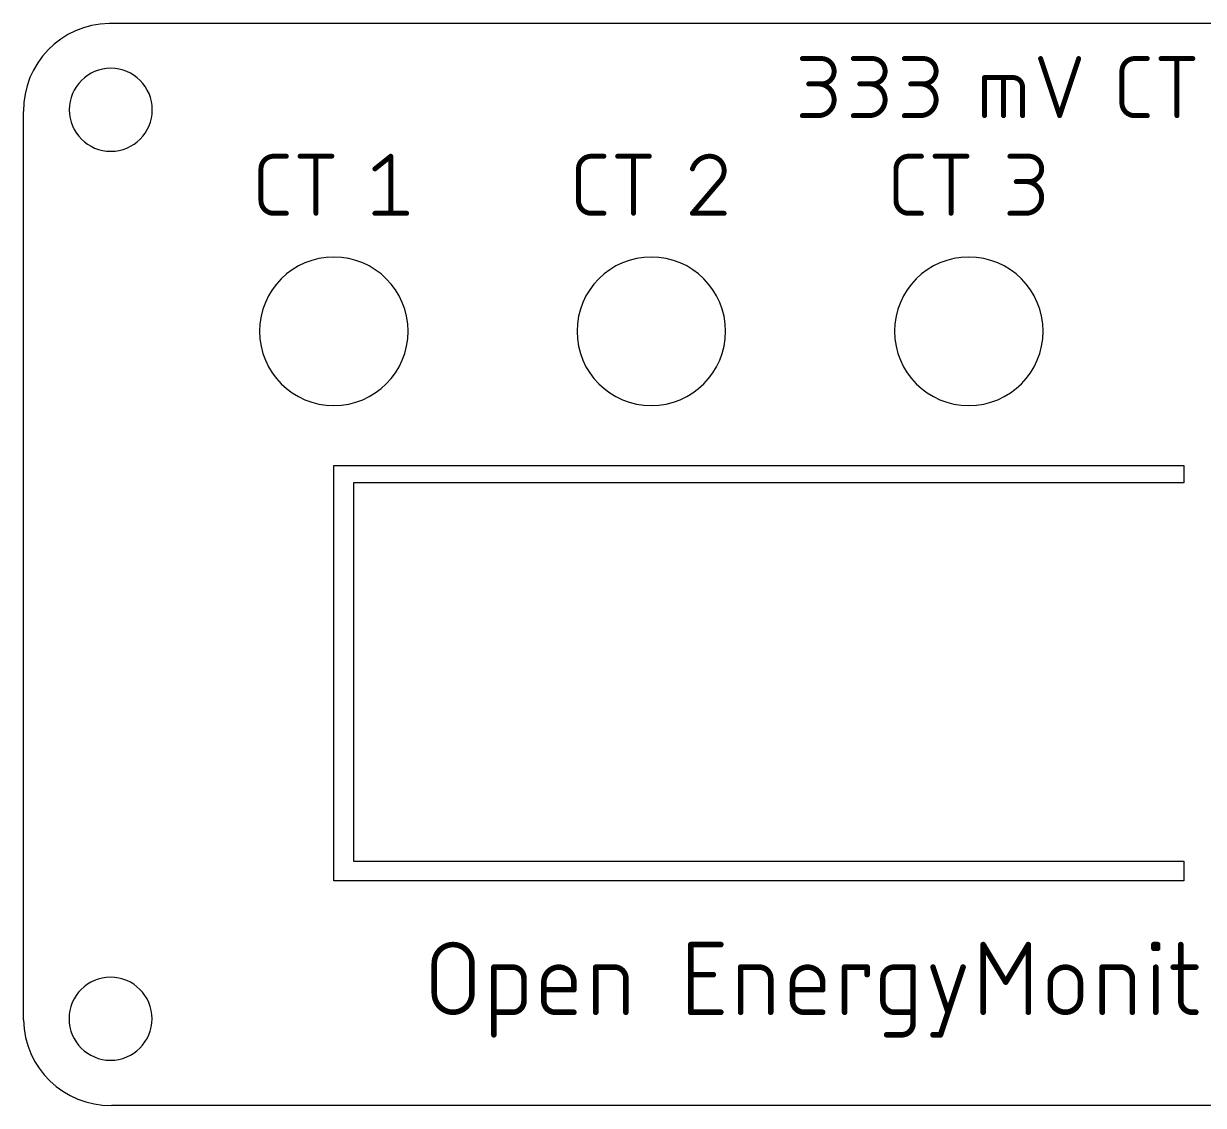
# Model space of a CAD drawing. Extents: x 0 to 91.5, y 0 to 44.4.
# Drawn here: x 0 to 48.3, y 0 to 44.3 of the extents above; entities that cross this region are included whole.
import ezdxf

# ---------------------------------------------------------------- set-up
doc = ezdxf.new("R2010")
doc.units = 0
doc.layers.add('158', color=253, linetype='CONTINUOUS')
doc.layers.add('20', color=31, linetype='CONTINUOUS')

msp = doc.modelspace()

# ---------------------------------------------------------------- linework, layer by layer
at = {"layer": '158'}
for points, const_width in [([(27.3143, 6.6429, 1), (27.3143, 6.5286)], 0.1143), ([(27.3715, 6.5857, 1), (27.2572, 6.5857)], 0.1143), ([(28.546, 6.5286, 1), (28.546, 6.6429)], 0.1143), ([(39.3439, 6.5857, 1), (39.2296, 6.5857)], 0.1143), ([(39.3358, 6.6151, 1), (39.2378, 6.5563)], 0.1143), ([(41.1915, 6.5857, 1), (41.0772, 6.5857)], 0.1143), ([(41.1834, 6.5563, 1), (41.0854, 6.6151)], 0.1143), ([(46.3332, 6.5857, 1), (46.2189, 6.5857)], 0.1143), ([(46.2189, 6.4317, 1), (46.3332, 6.4317)], 0.1143), ([(46.2761, 6.6429, 1), (46.2761, 6.5286)], 0.1143), ([(46.2761, 6.4889, 1), (46.2761, 6.3746)], 0.1143), ([(46.4872, 6.5857, 1), (46.3729, 6.5857)], 0.1143), ([(46.3729, 6.4317, 1), (46.4872, 6.4317)], 0.1143), ([(46.43, 6.5286, 1), (46.43, 6.6429)], 0.1143), ([(46.43, 6.3746, 1), (46.43, 6.4889)], 0.1143), ([(47.4341, 6.5857, 1), (47.3198, 6.5857)], 0.1143), ([(27.3143, 5.4111, 1), (27.3143, 5.2968)], 0.1143), ([(28.2381, 5.2968, 1), (28.2381, 5.4111)], 0.1143), ([(29.3572, 5.7191, 1), (29.3572, 5.6048)], 0.1143), ([(29.4144, 5.6619, 1), (29.3001, 5.6619)], 0.1143), ([(30.1271, 5.7191, 1), (30.1271, 5.6048)], 0.1143), ([(30.589, 5.2, 0.4142), (30.1271, 5.6619)], 0.2286), ([(30.1271, 5.6048, 1), (30.1271, 5.7191)], 0.1143), ([(30.6461, 5.2, 1), (30.5318, 5.2)], 0.1143), ([(32.7152, 5.046, 1), (31.4835, 5.046)], 0.2286), ([(33.6123, 5.7191, 1), (33.6123, 5.6048)], 0.1143), ([(33.6695, 5.6619, 1), (33.5552, 5.6619)], 0.1143), ([(34.5933, 5.6619, 1), (34.479, 5.6619)], 0.1143), ([(34.479, 5.354, 1), (34.5933, 5.354)], 0.1143), ([(34.5361, 5.6048, 1), (34.5361, 5.7191)], 0.1143), ([(35.6446, 5.6619, 0.4142), (35.1827, 5.2)], 0.2286), ([(35.2399, 5.2, 1), (35.1256, 5.2)], 0.1143), ([(35.6446, 5.7191, 1), (35.6446, 5.6048)], 0.1143), ([(35.6446, 5.6048, 1), (35.6446, 5.7191)], 0.1143), ([(36.4716, 5.6619, 1), (36.3573, 5.6619)], 0.1143), ([(36.4145, 5.6048, 1), (36.4145, 5.7191)], 0.1143), ([(37.2864, 5.68, 1), (37.178, 5.6438)], 0.1143), ([(38.5182, 5.6438, 1), (38.4097, 5.68)], 0.1143), ([(43.2677, 5.046, 1), (42.0359, 5.046)], 0.2286), ([(44.2193, 5.6619, 1), (44.105, 5.6619)], 0.1143), ([(44.1622, 5.7191, 1), (44.1622, 5.6048)], 0.1143), ([(44.932, 5.7191, 1), (44.932, 5.6048)], 0.1143), ([(45.3939, 5.2, 0.4142), (44.932, 5.6619)], 0.2286), ([(44.932, 5.6048, 1), (44.932, 5.7191)], 0.1143), ([(45.4511, 5.2, 1), (45.3368, 5.2)], 0.1143), ([(46.4102, 5.6619, 1), (46.2959, 5.6619)], 0.1143), ([(47.0691, 5.7191, 1), (47.0691, 5.6048)], 0.1143), ([(47.9929, 5.6048, 1), (47.9929, 5.7191)], 0.1143), ([(30.5318, 5.2, 1), (30.6461, 5.2)], 0.1143), ([(31.5406, 5.046, 1), (31.4263, 5.046)], 0.1143), ([(31.4263, 5.046, 1), (31.5406, 5.046)], 0.1143), ([(31.4835, 4.7953, 1), (31.4835, 4.681)], 0.1143), ([(32.7724, 5.046, 1), (32.6581, 5.046)], 0.1143), ([(32.6581, 5.046, 1), (32.7724, 5.046)], 0.1143), ([(32.7152, 4.681, 1), (32.7152, 4.7953)], 0.1143), ([(35.1256, 5.2, 1), (35.2399, 5.2)], 0.1143), ([(40.1616, 5.0754, 1), (40.2596, 5.0166)], 0.1143), ([(40.1616, 5.0166, 1), (40.2596, 5.0754)], 0.1143), ([(42.0931, 5.046, 1), (41.9788, 5.046)], 0.1143), ([(41.9788, 5.046, 1), (42.0931, 5.046)], 0.1143), ([(43.3248, 5.046, 1), (43.2105, 5.046)], 0.1143), ([(43.2105, 5.046, 1), (43.3248, 5.046)], 0.1143), ([(45.3368, 5.2, 1), (45.4511, 5.2)], 0.1143), ([(31.4835, 4.2762, 0.4142), (31.9454, 3.8143)], 0.2286), ([(31.5406, 4.2762, 1), (31.4263, 4.2762)], 0.1143), ([(32.6581, 4.7381, 1), (32.7724, 4.7381)], 0.1143), ([(35.1827, 4.2762, 0.4142), (35.6446, 3.8143)], 0.2286), ([(35.2399, 4.2762, 1), (35.1256, 4.2762)], 0.1143), ([(42.0359, 4.4302, 1), (43.2677, 4.4302)], 0.2286), ([(42.0931, 4.4302, 1), (41.9788, 4.4302)], 0.1143), ([(41.9788, 4.4302, 1), (42.0931, 4.4302)], 0.1143), ([(43.3248, 4.4302, 1), (43.2105, 4.4302)], 0.1143), ([(43.2105, 4.4302, 1), (43.3248, 4.4302)], 0.1143), ([(47.377, 4.2762, 0.4142), (47.8389, 3.8143)], 0.2286), ([(47.4341, 4.2762, 1), (47.3198, 4.2762)], 0.1143), ([(27.3143, 3.8715, 1), (27.3143, 3.7572)], 0.1143), ([(27.2572, 3.8143, 1), (27.3715, 3.8143)], 0.1143), ([(28.546, 3.7572, 1), (28.546, 3.8715)], 0.1143), ([(29.3001, 3.8143, 1), (29.4144, 3.8143)], 0.1143), ([(30.5318, 3.8143, 1), (30.6461, 3.8143)], 0.1143), ([(31.4263, 4.2762, 1), (31.5406, 4.2762)], 0.1143), ([(31.9454, 3.8715, 1), (31.9454, 3.7572)], 0.1143), ([(31.9454, 3.7572, 1), (31.9454, 3.8715)], 0.1143), ([(32.7152, 3.7572, 1), (32.7152, 3.8715)], 0.1143), ([(33.5552, 3.8143, 1), (33.6695, 3.8143)], 0.1143), ([(35.1256, 4.2762, 1), (35.2399, 4.2762)], 0.1143), ([(35.6446, 3.8715, 1), (35.6446, 3.7572)], 0.1143), ([(35.6446, 3.7572, 1), (35.6446, 3.8715)], 0.1143), ([(36.4145, 3.7572, 1), (36.4145, 3.8715)], 0.1143), ([(37.7939, 3.7962, 1), (37.9023, 3.8324)], 0.1143), ([(39.2296, 3.8143, 1), (39.3439, 3.8143)], 0.1143), ([(41.0772, 3.8143, 1), (41.1915, 3.8143)], 0.1143), ([(44.105, 3.8143, 1), (44.2193, 3.8143)], 0.1143), ([(45.3368, 3.8143, 1), (45.4511, 3.8143)], 0.1143), ([(46.2959, 3.8143, 1), (46.4102, 3.8143)], 0.1143), ([(47.3198, 4.2762, 1), (47.4341, 4.2762)], 0.1143), ([(47.8389, 3.8715, 1), (47.8389, 3.7572)], 0.1143), ([(47.8389, 3.7572, 1), (47.8389, 3.8715)], 0.1143), ([(47.9929, 3.7572, 1), (47.9929, 3.8715)], 0.1143), ([(35.9526, 2.8905, 0.4142), (36.4145, 3.3524)], 0.2286), ([(36.4716, 3.3524, 1), (36.3573, 3.3524)], 0.1143), ([(36.3573, 3.3524, 1), (36.4716, 3.3524)], 0.1143), ([(35.3367, 2.9477, 1), (35.3367, 2.8334)], 0.1143), ([(35.9526, 2.9477, 1), (35.9526, 2.8334)], 0.1143), ([(35.9526, 2.8334, 1), (35.9526, 2.9477)], 0.1143), ([(37.2322, 2.9477, 1), (37.2322, 2.8334)], 0.1143), ([(37.4859, 2.9086, 1), (37.5944, 2.8724)], 0.1143), ([(37.5401, 2.8334, 1), (37.5401, 2.9477)], 0.1143)]:
    msp.add_lwpolyline(points, format="xyb", dxfattribs=dict(at, const_width=const_width))
at = {"layer": '158', "const_width": 0.2286}
for points in [[(27.3143, 3.8143), (27.3143, 6.5857)], [(27.3143, 6.5857), (28.546, 6.5857)], [(39.2868, 3.8143), (39.2868, 6.5857)], [(39.2868, 6.5857), (40.2106, 5.046)], [(40.2106, 5.046), (41.1344, 6.5857)], [(41.1344, 6.5857), (41.1344, 3.8143)], [(46.2761, 6.4317), (46.2761, 6.5857)], [(46.2761, 6.5857), (46.43, 6.5857)], [(46.43, 6.4317), (46.2761, 6.4317)], [(46.43, 6.5857), (46.43, 6.4317)], [(47.377, 6.5857), (47.377, 4.2762)], [(27.3143, 5.354), (28.2381, 5.354)], [(29.3572, 3.8143), (29.3572, 5.6619)], [(29.3572, 5.6619), (30.1271, 5.6619)], [(30.589, 5.2), (30.589, 3.8143)], [(33.6123, 3.8143), (33.6123, 5.6619)], [(33.6123, 5.6619), (34.5361, 5.6619)], [(34.5361, 5.6619), (34.5361, 5.354)], [(35.1827, 4.2762), (35.1827, 5.2)], [(35.6446, 5.6619), (36.4145, 5.6619)], [(36.4145, 5.6619), (36.4145, 3.3524)], [(37.2322, 5.6619), (37.8481, 3.8143)], [(37.5401, 2.8905), (38.4639, 5.6619)], [(44.1622, 3.8143), (44.1622, 5.6619)], [(44.1622, 5.6619), (44.932, 5.6619)], [(45.3939, 5.2), (45.3939, 3.8143)], [(46.353, 3.8143), (46.353, 5.6619)], [(47.0691, 5.6619), (47.9929, 5.6619)], [(31.4835, 4.2762), (31.4835, 5.046)], [(32.7152, 4.7381), (31.4835, 4.7381)], [(32.7152, 5.046), (32.7152, 4.7381)], [(42.0359, 4.4302), (42.0359, 5.046)], [(43.2677, 5.046), (43.2677, 4.4302)], [(28.546, 3.8143), (27.3143, 3.8143)], [(32.7152, 3.8143), (31.9454, 3.8143)], [(36.4145, 3.8143), (35.6446, 3.8143)], [(47.8389, 3.8143), (47.9929, 3.8143)], [(35.9526, 2.8905), (35.3367, 2.8905)], [(37.2322, 2.8905), (37.5401, 2.8905)]]:
    msp.add_lwpolyline(points, dxfattribs=at)
at = {"layer": '20'}
for points in [[(3.5, 44.3, 0.4142), (0, 40.7)], [(3.5, 44.3, 1), (3.5, 44.3)], [(3.5, 44.3, 1), (3.5, 44.3)], [(3.57, 39.07, 1), (3.57, 42.47, 1), (3.57, 39.07)], [(0, 40.7, 1), (0, 40.7)], [(0, 40.7, 1), (0, 40.7)], [(12.7, 28.6586, 1), (12.7, 34.7414, 1), (12.7, 28.6586)], [(25.7, 28.6586, 1), (25.7, 34.7414, 1), (25.7, 28.6586)], [(38.7, 28.6586, 1), (38.7, 34.7414, 1), (38.7, 28.6586)], [(12.7, 26.2, 1), (12.7, 26.2)], [(12.7, 26.2, 1), (12.7, 26.2)], [(47.5, 26.2, 1), (47.5, 26.2)], [(47.5, 26.2, 1), (47.5, 26.2)], [(13.5, 25.5, 1), (13.5, 25.5)], [(13.5, 25.5, 1), (13.5, 25.5)], [(47.5, 25.5, 1), (47.5, 25.5)], [(47.5, 25.5, 1), (47.5, 25.5)], [(13.5, 10, 1), (13.5, 10)], [(13.5, 10, 1), (13.5, 10)], [(47.5, 10, 1), (47.5, 10)], [(47.5, 10, 1), (47.5, 10)], [(12.7, 9.2, 1), (12.7, 9.2)], [(12.7, 9.2, 1), (12.7, 9.2)], [(47.5, 9.2, 1), (47.5, 9.2)], [(47.5, 9.2, 1), (47.5, 9.2)], [(3.56, 1.85, 1), (3.56, 5.25, 1), (3.56, 1.85)], [(0, 3.5, 0.4142), (3.6, 0)], [(0, 3.5, 1), (0, 3.5)], [(0, 3.5, 1), (0, 3.5)], [(3.6, 0, 1), (3.6, 0)], [(3.6, 0, 1), (3.6, 0)]]:
    msp.add_lwpolyline(points, format="xyb", dxfattribs=at)
for points in [[(87.8, 44.3), (3.5, 44.3)], [(0, 3.5), (0, 40.7)], [(12.7, 26.2), (47.5, 26.2)], [(12.7, 9.2), (12.7, 26.2)], [(47.5, 26.2), (47.5, 25.5)], [(47.5, 25.5), (13.5, 25.5)], [(13.5, 25.5), (13.5, 10)], [(13.5, 10), (47.5, 10)], [(47.5, 10), (47.5, 9.2)], [(47.5, 9.2), (12.7, 9.2)], [(87.8, 0), (3.6, 0)]]:
    msp.add_lwpolyline(points, dxfattribs=at)
for points, const_width in [([(31.8858, 42.8684), (32.6647, 42.8684)], 0.2032), ([(33.9737, 42.8684), (34.7526, 42.8684)], 0.2032), ([(36.0616, 42.8684), (36.8405, 42.8684)], 0.2032), ([(41.6386, 42.8684), (42.4175, 40.5316)], 0.2032), ([(42.4175, 40.5316), (43.1965, 42.8684)], 0.2032), ([(45.4867, 42.8684), (46.006, 42.8684)], 0.2032), ([(46.5705, 42.8684), (47.8687, 42.8684)], 0.2032), ([(47.2196, 40.5316), (47.2196, 42.8684)], 0.2032), ([(39.3419, 40.5316), (39.3419, 42.0895)], 0.2032), ([(39.3419, 42.0895), (40.5103, 42.0895)], 0.2032), ([(40.1209, 40.5316), (40.1209, 42.0895)], 0.2032), ([(44.9675, 41.0509), (44.9675, 42.3491)], 0.2032), ([(32.6647, 41.8298), (32.1454, 41.8298)], 0.2032), ([(34.7526, 41.8298), (34.2333, 41.8298)], 0.2032), ([(36.8405, 41.8298), (36.3212, 41.8298)], 0.2032), ([(40.8998, 41.7), (40.8998, 40.5316)], 0.2032), ([(31.8858, 40.5316), (32.5349, 40.5316)], 0.2032), ([(33.9737, 40.5316), (34.6228, 40.5316)], 0.2032), ([(36.0616, 40.5316), (36.7107, 40.5316)], 0.2032), ([(46.006, 40.5316), (45.4867, 40.5316)], 0.2032), ([(10.2375, 38.8684), (10.7568, 38.8684)], 0.2032), ([(11.3213, 38.8684), (12.6195, 38.8684)], 0.2032), ([(11.9704, 36.5316), (11.9704, 38.8684)], 0.2032), ([(14.3835, 38.3491), (15.0326, 38.8684)], 0.2032), ([(15.0326, 38.8684), (15.0326, 36.5316)], 0.2032), ([(23.2375, 38.8684), (23.7568, 38.8684)], 0.2032), ([(24.3213, 38.8684), (25.6195, 38.8684)], 0.2032), ([(24.9704, 36.5316), (24.9704, 38.8684)], 0.2032), ([(36.2375, 38.8684), (36.7568, 38.8684)], 0.2032), ([(37.3213, 38.8684), (38.6195, 38.8684)], 0.2032), ([(37.9704, 36.5316), (37.9704, 38.8684)], 0.2032), ([(40.3835, 38.8684), (41.1625, 38.8684)], 0.2032), ([(9.7183, 37.0509), (9.7183, 38.3491)], 0.2032), ([(22.7183, 37.0509), (22.7183, 38.3491)], 0.2032), ([(35.7183, 37.0509), (35.7183, 38.3491)], 0.2032), ([(28.487, 37.8298), (27.3835, 36.5316)], 0.2032), ([(41.1625, 37.8298), (40.6432, 37.8298)], 0.2032), ([(10.7568, 36.5316), (10.2375, 36.5316)], 0.2032), ([(14.3835, 36.5316), (15.6818, 36.5316)], 0.2032), ([(23.7568, 36.5316), (23.2375, 36.5316)], 0.2032), ([(27.3835, 36.5316), (28.6818, 36.5316)], 0.2032), ([(36.7568, 36.5316), (36.2375, 36.5316)], 0.2032), ([(40.3835, 36.5316), (41.0326, 36.5316)], 0.2032), ([(16.8143, 4.5841), (16.8143, 5.8159)], 0.2286), ([(18.354, 5.8159), (18.354, 4.5841)], 0.2286), ([(19.254, 2.8905), (19.254, 5.6619)], 0.2286), ([(19.254, 5.6619), (20.0238, 5.6619)], 0.2286), ([(20.4857, 5.2), (20.4857, 4.2762)], 0.2286), ([(23.4258, 3.8143), (23.4258, 5.6619)], 0.2286), ([(23.4258, 5.6619), (24.1956, 5.6619)], 0.2286), ([(24.6575, 5.2), (24.6575, 3.8143)], 0.2286), ([(21.2995, 4.2762), (21.2995, 5.046)], 0.2286), ([(22.5312, 4.7381), (21.2995, 4.7381)], 0.2286), ([(22.5312, 5.046), (22.5312, 4.7381)], 0.2286), ([(20.0238, 3.8143), (19.254, 3.8143)], 0.2286), ([(22.5312, 3.8143), (21.7614, 3.8143)], 0.2286)]:
    msp.add_lwpolyline(points, dxfattribs=dict(at, const_width=const_width))
for points, const_width in [([(31.8858, 42.9192, 1), (31.8858, 42.8176)], 0.1016), ([(32.6647, 41.8298, 1), (32.6647, 42.8684)], 0.2032), ([(32.6647, 42.9192, 1), (32.6647, 42.8176)], 0.1016), ([(32.6647, 42.8176, 1), (32.6647, 42.9192)], 0.1016), ([(33.9737, 42.9192, 1), (33.9737, 42.8176)], 0.1016), ([(34.7526, 41.8298, 1), (34.7526, 42.8684)], 0.2032), ([(34.7526, 42.9192, 1), (34.7526, 42.8176)], 0.1016), ([(34.7526, 42.8176, 1), (34.7526, 42.9192)], 0.1016), ([(36.0616, 42.9192, 1), (36.0616, 42.8176)], 0.1016), ([(36.8405, 41.8298, 1), (36.8405, 42.8684)], 0.2032), ([(36.8405, 42.9192, 1), (36.8405, 42.8176)], 0.1016), ([(36.8405, 42.8176, 1), (36.8405, 42.9192)], 0.1016), ([(41.6868, 42.8845, 1), (41.5904, 42.8523)], 0.1016), ([(43.2447, 42.8523, 1), (43.1483, 42.8845)], 0.1016), ([(45.4867, 42.8684, 0.4142), (44.9675, 42.3491)], 0.2032), ([(45.4867, 42.9192, 1), (45.4867, 42.8176)], 0.1016), ([(45.4867, 42.8176, 1), (45.4867, 42.9192)], 0.1016), ([(46.006, 42.8176, 1), (46.006, 42.9192)], 0.1016), ([(46.5705, 42.9192, 1), (46.5705, 42.8176)], 0.1016), ([(47.2704, 42.8684, 1), (47.1688, 42.8684)], 0.1016), ([(47.8687, 42.8176, 1), (47.8687, 42.9192)], 0.1016), ([(39.3927, 42.0895, 1), (39.2911, 42.0895)], 0.1016), ([(39.3419, 42.1403, 1), (39.3419, 42.0387)], 0.1016), ([(40.1717, 42.0895, 1), (40.0701, 42.0895)], 0.1016), ([(40.8998, 41.7, 0.4142), (40.5103, 42.0895)], 0.2032), ([(40.5103, 42.1403, 1), (40.5103, 42.0387)], 0.1016), ([(40.5103, 42.0387, 1), (40.5103, 42.1403)], 0.1016), ([(45.0183, 42.3491, 1), (44.9167, 42.3491)], 0.1016), ([(44.9167, 42.3491, 1), (45.0183, 42.3491)], 0.1016), ([(32.1454, 41.8806, 1), (32.1454, 41.779)], 0.1016), ([(32.5349, 40.5316, 1), (32.5349, 41.8298)], 0.2032), ([(32.5349, 41.8806, 1), (32.5349, 41.779)], 0.1016), ([(32.6647, 41.8806, 1), (32.6647, 41.779)], 0.1016), ([(32.6647, 41.779, 1), (32.6647, 41.8806)], 0.1016), ([(34.2333, 41.8806, 1), (34.2333, 41.779)], 0.1016), ([(34.6228, 40.5316, 1), (34.6228, 41.8298)], 0.2032), ([(34.6228, 41.8806, 1), (34.6228, 41.779)], 0.1016), ([(34.7526, 41.8806, 1), (34.7526, 41.779)], 0.1016), ([(34.7526, 41.779, 1), (34.7526, 41.8806)], 0.1016), ([(36.3212, 41.8806, 1), (36.3212, 41.779)], 0.1016), ([(36.7107, 40.5316, 1), (36.7107, 41.8298)], 0.2032), ([(36.7107, 41.8806, 1), (36.7107, 41.779)], 0.1016), ([(36.8405, 41.8806, 1), (36.8405, 41.779)], 0.1016), ([(36.8405, 41.779, 1), (36.8405, 41.8806)], 0.1016), ([(40.9506, 41.7, 1), (40.849, 41.7)], 0.1016), ([(40.849, 41.7, 1), (40.9506, 41.7)], 0.1016), ([(44.9675, 41.0509, 0.4142), (45.4867, 40.5316)], 0.2032), ([(45.0183, 41.0509, 1), (44.9167, 41.0509)], 0.1016), ([(44.9167, 41.0509, 1), (45.0183, 41.0509)], 0.1016), ([(31.8858, 40.5824, 1), (31.8858, 40.4808)], 0.1016), ([(32.5349, 40.5824, 1), (32.5349, 40.4808)], 0.1016), ([(32.5349, 40.4808, 1), (32.5349, 40.5824)], 0.1016), ([(33.9737, 40.5824, 1), (33.9737, 40.4808)], 0.1016), ([(34.6228, 40.5824, 1), (34.6228, 40.4808)], 0.1016), ([(34.6228, 40.4808, 1), (34.6228, 40.5824)], 0.1016), ([(36.0616, 40.5824, 1), (36.0616, 40.4808)], 0.1016), ([(36.7107, 40.5824, 1), (36.7107, 40.4808)], 0.1016), ([(36.7107, 40.4808, 1), (36.7107, 40.5824)], 0.1016), ([(39.2911, 40.5316, 1), (39.3927, 40.5316)], 0.1016), ([(40.0701, 40.5316, 1), (40.1717, 40.5316)], 0.1016), ([(40.849, 40.5316, 1), (40.9506, 40.5316)], 0.1016), ([(42.3693, 40.5477, 1), (42.4657, 40.5155)], 0.1016), ([(42.3693, 40.5155, 1), (42.4657, 40.5477)], 0.1016), ([(45.4867, 40.5824, 1), (45.4867, 40.4808)], 0.1016), ([(45.4867, 40.4808, 1), (45.4867, 40.5824)], 0.1016), ([(46.006, 40.4808, 1), (46.006, 40.5824)], 0.1016), ([(47.1688, 40.5316, 1), (47.2704, 40.5316)], 0.1016), ([(10.2375, 38.8684, 0.4142), (9.7183, 38.3491)], 0.2032), ([(10.2375, 38.9192, 1), (10.2375, 38.8176)], 0.1016), ([(10.2375, 38.8176, 1), (10.2375, 38.9192)], 0.1016), ([(10.7568, 38.8176, 1), (10.7568, 38.9192)], 0.1016), ([(11.3213, 38.9192, 1), (11.3213, 38.8176)], 0.1016), ([(12.0212, 38.8684, 1), (11.9196, 38.8684)], 0.1016), ([(12.6195, 38.8176, 1), (12.6195, 38.9192)], 0.1016), ([(15.0834, 38.8684, 1), (14.9818, 38.8684)], 0.1016), ([(15.0644, 38.8287, 1), (15.0009, 38.9081)], 0.1016), ([(23.2375, 38.8684, 0.4142), (22.7183, 38.3491)], 0.2032), ([(23.2375, 38.9192, 1), (23.2375, 38.8176)], 0.1016), ([(23.2375, 38.8176, 1), (23.2375, 38.9192)], 0.1016), ([(23.7568, 38.8176, 1), (23.7568, 38.9192)], 0.1016), ([(24.3213, 38.9192, 1), (24.3213, 38.8176)], 0.1016), ([(25.0212, 38.8684, 1), (24.9196, 38.8684)], 0.1016), ([(25.6195, 38.8176, 1), (25.6195, 38.9192)], 0.1016), ([(28.0976, 38.8684, 0.3252), (27.3835, 38.3491)], 0.2032), ([(28.6818, 38.2842, 0.4142), (28.0976, 38.8684)], 0.2032), ([(28.0976, 38.9192, 1), (28.0976, 38.8176)], 0.1016), ([(28.0976, 38.8176, 1), (28.0976, 38.9192)], 0.1016), ([(36.2375, 38.8684, 0.4142), (35.7183, 38.3491)], 0.2032), ([(36.2375, 38.9192, 1), (36.2375, 38.8176)], 0.1016), ([(36.2375, 38.8176, 1), (36.2375, 38.9192)], 0.1016), ([(36.7568, 38.8176, 1), (36.7568, 38.9192)], 0.1016), ([(37.3213, 38.9192, 1), (37.3213, 38.8176)], 0.1016), ([(38.0212, 38.8684, 1), (37.9196, 38.8684)], 0.1016), ([(38.6195, 38.8176, 1), (38.6195, 38.9192)], 0.1016), ([(40.3835, 38.9192, 1), (40.3835, 38.8176)], 0.1016), ([(41.1625, 37.8298, 1), (41.1625, 38.8684)], 0.2032), ([(41.1625, 38.9192, 1), (41.1625, 38.8176)], 0.1016), ([(41.1625, 38.8176, 1), (41.1625, 38.9192)], 0.1016), ([(9.7691, 38.3491, 1), (9.6675, 38.3491)], 0.1016), ([(9.6675, 38.3491, 1), (9.7691, 38.3491)], 0.1016), ([(14.3518, 38.3888, 1), (14.4153, 38.3094)], 0.1016), ([(22.7691, 38.3491, 1), (22.6675, 38.3491)], 0.1016), ([(22.6675, 38.3491, 1), (22.7691, 38.3491)], 0.1016), ([(27.3352, 38.3648, 1), (27.4319, 38.3335)], 0.1016), ([(28.487, 37.8298, 0.2053), (28.6818, 38.2842)], 0.2032), ([(28.7326, 38.2842, 1), (28.631, 38.2842)], 0.1016), ([(28.631, 38.2842, 1), (28.7326, 38.2842)], 0.1016), ([(35.7691, 38.3491, 1), (35.6675, 38.3491)], 0.1016), ([(35.6675, 38.3491, 1), (35.7691, 38.3491)], 0.1016), ([(28.452, 37.8666, 1), (28.5221, 37.793)], 0.1016), ([(28.5257, 37.7969, 1), (28.4483, 37.8627)], 0.1016), ([(40.6432, 37.8806, 1), (40.6432, 37.779)], 0.1016), ([(41.0326, 36.5316, 1), (41.0326, 37.8298)], 0.2032), ([(41.0326, 37.8806, 1), (41.0326, 37.779)], 0.1016), ([(41.1625, 37.8806, 1), (41.1625, 37.779)], 0.1016), ([(41.1625, 37.779, 1), (41.1625, 37.8806)], 0.1016), ([(9.7183, 37.0509, 0.4142), (10.2375, 36.5316)], 0.2032), ([(9.7691, 37.0509, 1), (9.6675, 37.0509)], 0.1016), ([(9.6675, 37.0509, 1), (9.7691, 37.0509)], 0.1016), ([(22.7183, 37.0509, 0.4142), (23.2375, 36.5316)], 0.2032), ([(22.7691, 37.0509, 1), (22.6675, 37.0509)], 0.1016), ([(22.6675, 37.0509, 1), (22.7691, 37.0509)], 0.1016), ([(35.7183, 37.0509, 0.4142), (36.2375, 36.5316)], 0.2032), ([(35.7691, 37.0509, 1), (35.6675, 37.0509)], 0.1016), ([(35.6675, 37.0509, 1), (35.7691, 37.0509)], 0.1016), ([(10.2375, 36.5824, 1), (10.2375, 36.4808)], 0.1016), ([(10.2375, 36.4808, 1), (10.2375, 36.5824)], 0.1016), ([(10.7568, 36.4808, 1), (10.7568, 36.5824)], 0.1016), ([(11.9196, 36.5316, 1), (12.0212, 36.5316)], 0.1016), ([(14.3835, 36.5824, 1), (14.3835, 36.4808)], 0.1016), ([(14.9818, 36.5316, 1), (15.0834, 36.5316)], 0.1016), ([(15.6818, 36.4808, 1), (15.6818, 36.5824)], 0.1016), ([(23.2375, 36.5824, 1), (23.2375, 36.4808)], 0.1016), ([(23.2375, 36.4808, 1), (23.2375, 36.5824)], 0.1016), ([(23.7568, 36.4808, 1), (23.7568, 36.5824)], 0.1016), ([(24.9196, 36.5316, 1), (25.0212, 36.5316)], 0.1016), ([(27.3835, 36.5824, 1), (27.3835, 36.4808)], 0.1016), ([(27.3448, 36.5645, 1), (27.4222, 36.4987)], 0.1016), ([(28.6818, 36.4808, 1), (28.6818, 36.5824)], 0.1016), ([(36.2375, 36.5824, 1), (36.2375, 36.4808)], 0.1016), ([(36.2375, 36.4808, 1), (36.2375, 36.5824)], 0.1016), ([(36.7568, 36.4808, 1), (36.7568, 36.5824)], 0.1016), ([(37.9196, 36.5316, 1), (38.0212, 36.5316)], 0.1016), ([(40.3835, 36.5824, 1), (40.3835, 36.4808)], 0.1016), ([(41.0326, 36.5824, 1), (41.0326, 36.4808)], 0.1016), ([(41.0326, 36.4808, 1), (41.0326, 36.5824)], 0.1016), ([(18.354, 5.8159, 1), (16.8143, 5.8159)], 0.2286), ([(16.8714, 5.8159, 1), (16.7571, 5.8159)], 0.1143), ([(16.7571, 5.8159, 1), (16.8714, 5.8159)], 0.1143), ([(18.4111, 5.8159, 1), (18.2968, 5.8159)], 0.1143), ([(18.2968, 5.8159, 1), (18.4111, 5.8159)], 0.1143), ([(19.3111, 5.6619, 1), (19.1968, 5.6619)], 0.1143), ([(19.254, 5.7191, 1), (19.254, 5.6048)], 0.1143), ([(20.0238, 5.7191, 1), (20.0238, 5.6048)], 0.1143), ([(20.4857, 5.2, 0.4142), (20.0238, 5.6619)], 0.2286), ([(20.0238, 5.6048, 1), (20.0238, 5.7191)], 0.1143), ([(20.5429, 5.2, 1), (20.4286, 5.2)], 0.1143), ([(22.5312, 5.046, 1), (21.2995, 5.046)], 0.2286), ([(23.4258, 5.7191, 1), (23.4258, 5.6048)], 0.1143), ([(23.4829, 5.6619, 1), (23.3686, 5.6619)], 0.1143), ([(24.1956, 5.7191, 1), (24.1956, 5.6048)], 0.1143), ([(24.6575, 5.2, 0.4142), (24.1956, 5.6619)], 0.2286), ([(24.1956, 5.6048, 1), (24.1956, 5.7191)], 0.1143), ([(24.7146, 5.2, 1), (24.6003, 5.2)], 0.1143), ([(20.4286, 5.2, 1), (20.5429, 5.2)], 0.1143), ([(21.3567, 5.046, 1), (21.2424, 5.046)], 0.1143), ([(21.2424, 5.046, 1), (21.3567, 5.046)], 0.1143), ([(21.2995, 4.7953, 1), (21.2995, 4.681)], 0.1143), ([(22.5884, 5.046, 1), (22.4741, 5.046)], 0.1143), ([(22.4741, 5.046, 1), (22.5884, 5.046)], 0.1143), ([(22.5312, 4.681, 1), (22.5312, 4.7953)], 0.1143), ([(24.6003, 5.2, 1), (24.7146, 5.2)], 0.1143), ([(16.8143, 4.5841, 1), (18.354, 4.5841)], 0.2286), ([(16.8714, 4.5841, 1), (16.7571, 4.5841)], 0.1143), ([(16.7571, 4.5841, 1), (16.8714, 4.5841)], 0.1143), ([(18.4111, 4.5841, 1), (18.2968, 4.5841)], 0.1143), ([(18.2968, 4.5841, 1), (18.4111, 4.5841)], 0.1143), ([(20.0238, 3.8143, 0.4142), (20.4857, 4.2762)], 0.2286), ([(20.5429, 4.2762, 1), (20.4286, 4.2762)], 0.1143), ([(21.2995, 4.2762, 0.4142), (21.7614, 3.8143)], 0.2286), ([(21.3567, 4.2762, 1), (21.2424, 4.2762)], 0.1143), ([(22.4741, 4.7381, 1), (22.5884, 4.7381)], 0.1143), ([(19.254, 3.8715, 1), (19.254, 3.7572)], 0.1143), ([(20.0238, 3.8715, 1), (20.0238, 3.7572)], 0.1143), ([(20.0238, 3.7572, 1), (20.0238, 3.8715)], 0.1143), ([(20.4286, 4.2762, 1), (20.5429, 4.2762)], 0.1143), ([(21.2424, 4.2762, 1), (21.3567, 4.2762)], 0.1143), ([(21.7614, 3.8715, 1), (21.7614, 3.7572)], 0.1143), ([(21.7614, 3.7572, 1), (21.7614, 3.8715)], 0.1143), ([(22.5312, 3.7572, 1), (22.5312, 3.8715)], 0.1143), ([(23.3686, 3.8143, 1), (23.4829, 3.8143)], 0.1143), ([(24.6003, 3.8143, 1), (24.7146, 3.8143)], 0.1143), ([(19.1968, 2.8905, 1), (19.3111, 2.8905)], 0.1143)]:
    msp.add_lwpolyline(points, format="xyb", dxfattribs=dict(at, const_width=const_width))

doc.saveas('drawing.dxf')
